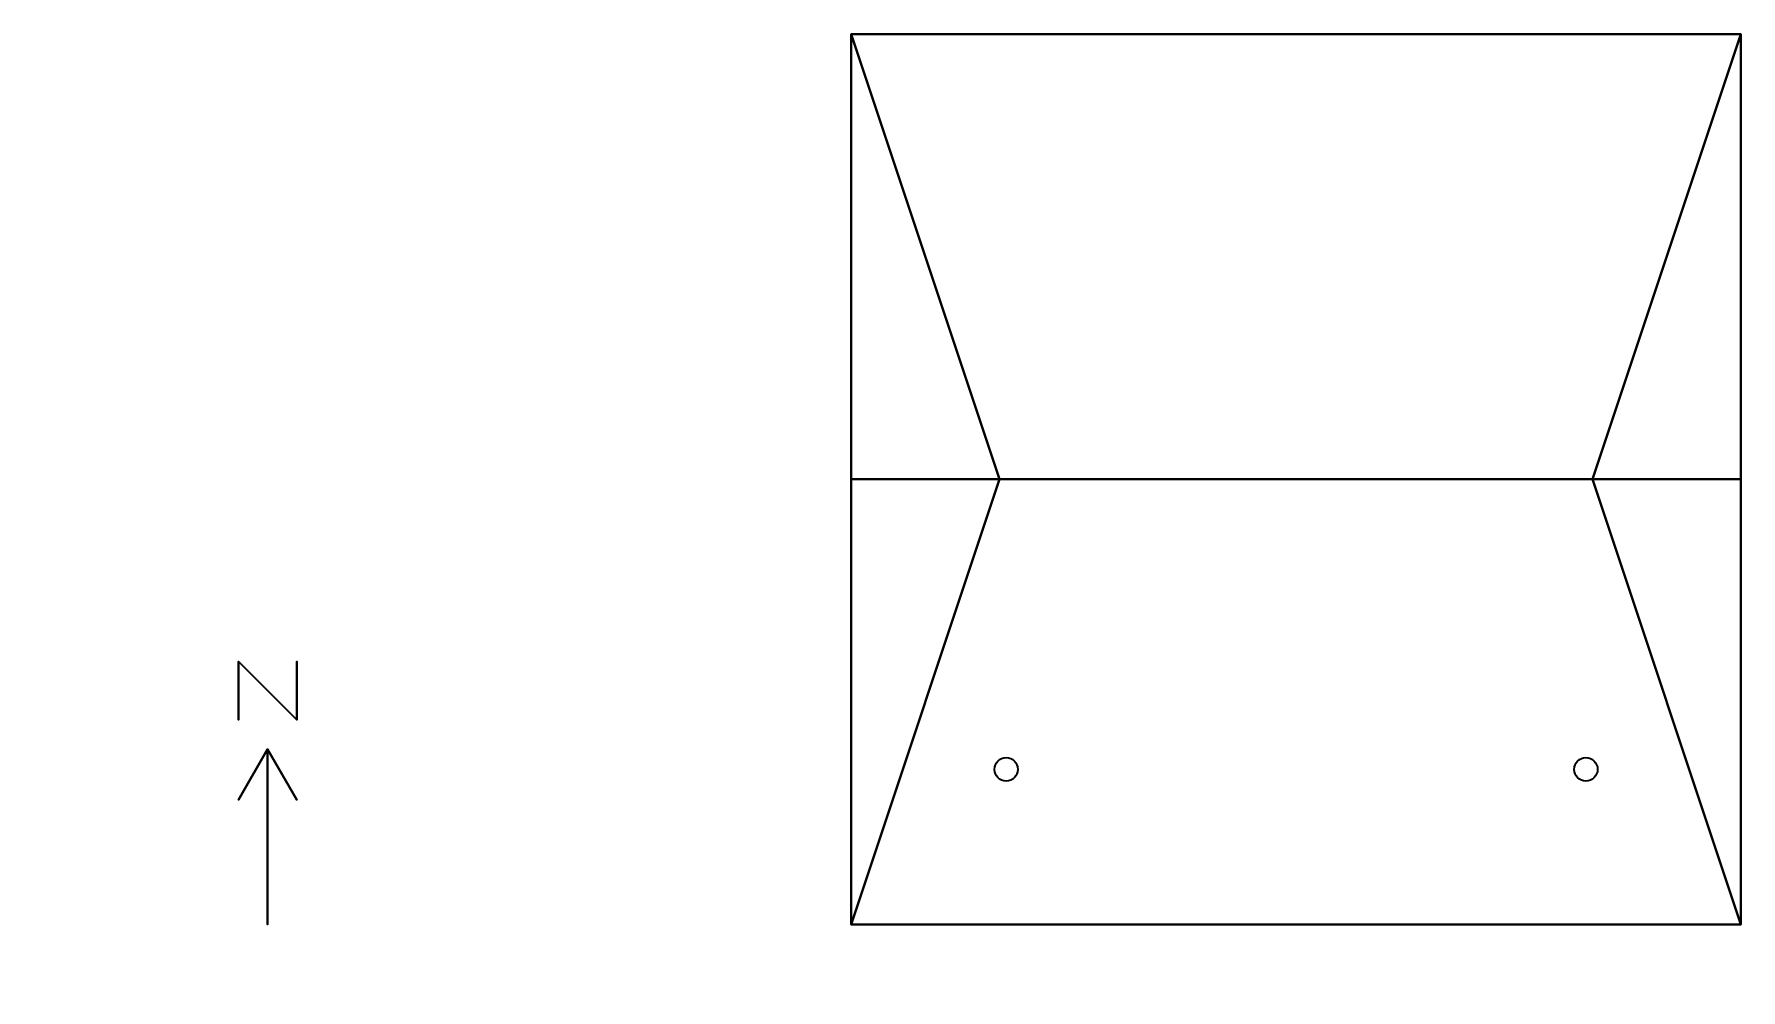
# Model space of a CAD drawing. Header units: metres. Extents: x -14 to 15.2, y -1.1 to 15.2.
import ezdxf

# ---------------------------------------------------------------- set-up
doc = ezdxf.new("R2010")
doc.units = ezdxf.units.M

msp = doc.modelspace()

# ---------------------------------------------------------------- linework, layer by layer
at = {"layer": '1', "color": 3}
for points in [[(-10.5, 4.5, 0.1), (-10.5, 4.5), (-10.5, 3.5), (-10.5, 3.5, 0.1)], [(-10.5, 4.5, 0.1), (-10.5, 4.5), (-9.5, 3.5), (-9.5, 3.5, 0.1)], [(-9.5, 4.5, 0.1), (-9.5, 4.5), (-9.5, 3.5), (-9.5, 3.5, 0.1)], [(-10, 3, 0.1), (-10, 3), (-10.5, 2.13397), (-10.5, 2.13397, 0.1)], [(-10, 3, 0.1), (-10, 3), (-10, 0), (-10, 0, 0.1)], [(-10, 3, 0.1), (-10, 3), (-9.5, 2.13397), (-9.5, 2.13397, 0.1)]]:
    msp.add_3dface(points, dxfattribs=at)
at = {"layer": 'ATTIC', "color": 8}
for points in [[(15.2428, 15.2428, 3.0488), (15.2428, 7.6214, 3.0488), (0, 7.6214, 3.0488), (0, 15.2428, 3.0488)], [(0, 0, 3.0488), (0, 7.6214, 3.0488), (15.2428, 7.6214, 3.0488), (15.2428, 0, 3.0488)]]:
    msp.add_3dface(points, dxfattribs=at)
at = {"layer": 'ATTIC', "color": 15}
for points in [[(0, 15.2428, 3.0488), (0, 0, 3.0488), (2.5405, 7.6214, 5.5893)], [(15.2428, 15.2428, 3.0488), (0, 15.2428, 3.0488), (2.5405, 7.6214, 5.5893), (12.7023, 7.6214, 5.5893)], [(15.2428, 0, 3.0488), (15.2428, 15.2428, 3.0488), (12.7023, 7.6214, 5.5893)], [(0, 0, 3.0488), (15.2428, 0, 3.0488), (12.7023, 7.6214, 5.5893), (2.5405, 7.6214, 5.5893)]]:
    msp.add_3dface(points, dxfattribs=at)
at = {"layer": 'DINING', "color": 10}
msp.add_circle((2.6548, 2.6548, 0.762), 0.2, dxfattribs=at)
at = {"layer": 'DINING', "color": 5}
msp.add_circle((12.588, 2.6548, 0.762), 0.2, dxfattribs=at)
at = {"layer": 'DINING', "color": 43}
for points in [[(0, 7.6214, 3.0488), (0, 7.6214), (0, 0), (0, 0, 3.0488)], [(15.2428, 7.6214, 3.0488), (15.2428, 7.6214), (0, 7.6214), (0, 7.6214, 3.0488)], [(15.2428, 0, 3.0488), (15.2428, 0), (15.2428, 7.6214), (15.2428, 7.6214, 3.0488)], [(0, 0, 3.0488), (0, 0), (15.2428, 0), (15.2428, 0, 3.0488)]]:
    msp.add_3dface(points, dxfattribs=at)
at = {"layer": 'DINING', "color": 8}
msp.add_3dface([(15.2428, 7.6214), (15.2428, 0), (0, 0), (0, 7.6214)], dxfattribs=at)
at = {"layer": 'DINING', "color": 15}
msp.add_3dface([(0, 7.6214, 3.0488), (0, 0, 3.0488), (15.2428, 0, 3.0488), (15.2428, 7.6214, 3.0488)], dxfattribs=at)
at = {"layer": 'DINING', "color": 143}
for points in [[(0, 7.3673, 2.5), (0, 7.3673, 1.58559), (0, 0.254, 1.58559), (0, 0.254, 2.5)], [(15.243, 0.254, 2.5), (15.243, 0.254, 1.58559), (15.243, 7.3673, 1.58559), (15.243, 7.3673, 2.5)], [(0.508, 0, 2.5), (0.508, 0, 1.58559), (14.735, 0, 1.58559), (14.735, 0, 2.5)]]:
    msp.add_3dface(points, dxfattribs=at)
at = {"layer": 'KITCHEN', "color": 43}
for points in [[(15.2428, 15.2428, 3.0488), (15.2428, 15.2428), (0, 15.2428), (0, 15.2428, 3.0488)], [(0, 15.2428, 3.0488), (0, 15.2428), (0, 7.6214), (0, 7.6214, 3.0488)], [(15.2428, 7.6214, 3.0488), (15.2428, 7.6214), (15.2428, 15.2428), (15.2428, 15.2428, 3.0488)], [(0, 7.6214, 3.0488), (0, 7.6214), (15.2428, 7.6214), (15.2428, 7.6214, 3.0488)]]:
    msp.add_3dface(points, dxfattribs=at)
at = {"layer": 'KITCHEN', "color": 8}
msp.add_3dface([(15.2428, 15.2428), (15.2428, 7.6214), (0, 7.6214), (0, 15.2428)], dxfattribs=at)
at = {"layer": 'KITCHEN', "color": 15}
msp.add_3dface([(0, 15.2428, 3.0488), (0, 7.6214, 3.0488), (15.2428, 7.6214, 3.0488), (15.2428, 15.2428, 3.0488)], dxfattribs=at)
at = {"layer": 'KITCHEN', "color": 45}
msp.add_3dface([(15.2428, 10.14869, 2.1336), (15.2428, 10.14869), (15.2428, 11.06309), (15.2428, 11.06309, 2.1336)], dxfattribs=at)

doc.saveas('drawing.dxf')
